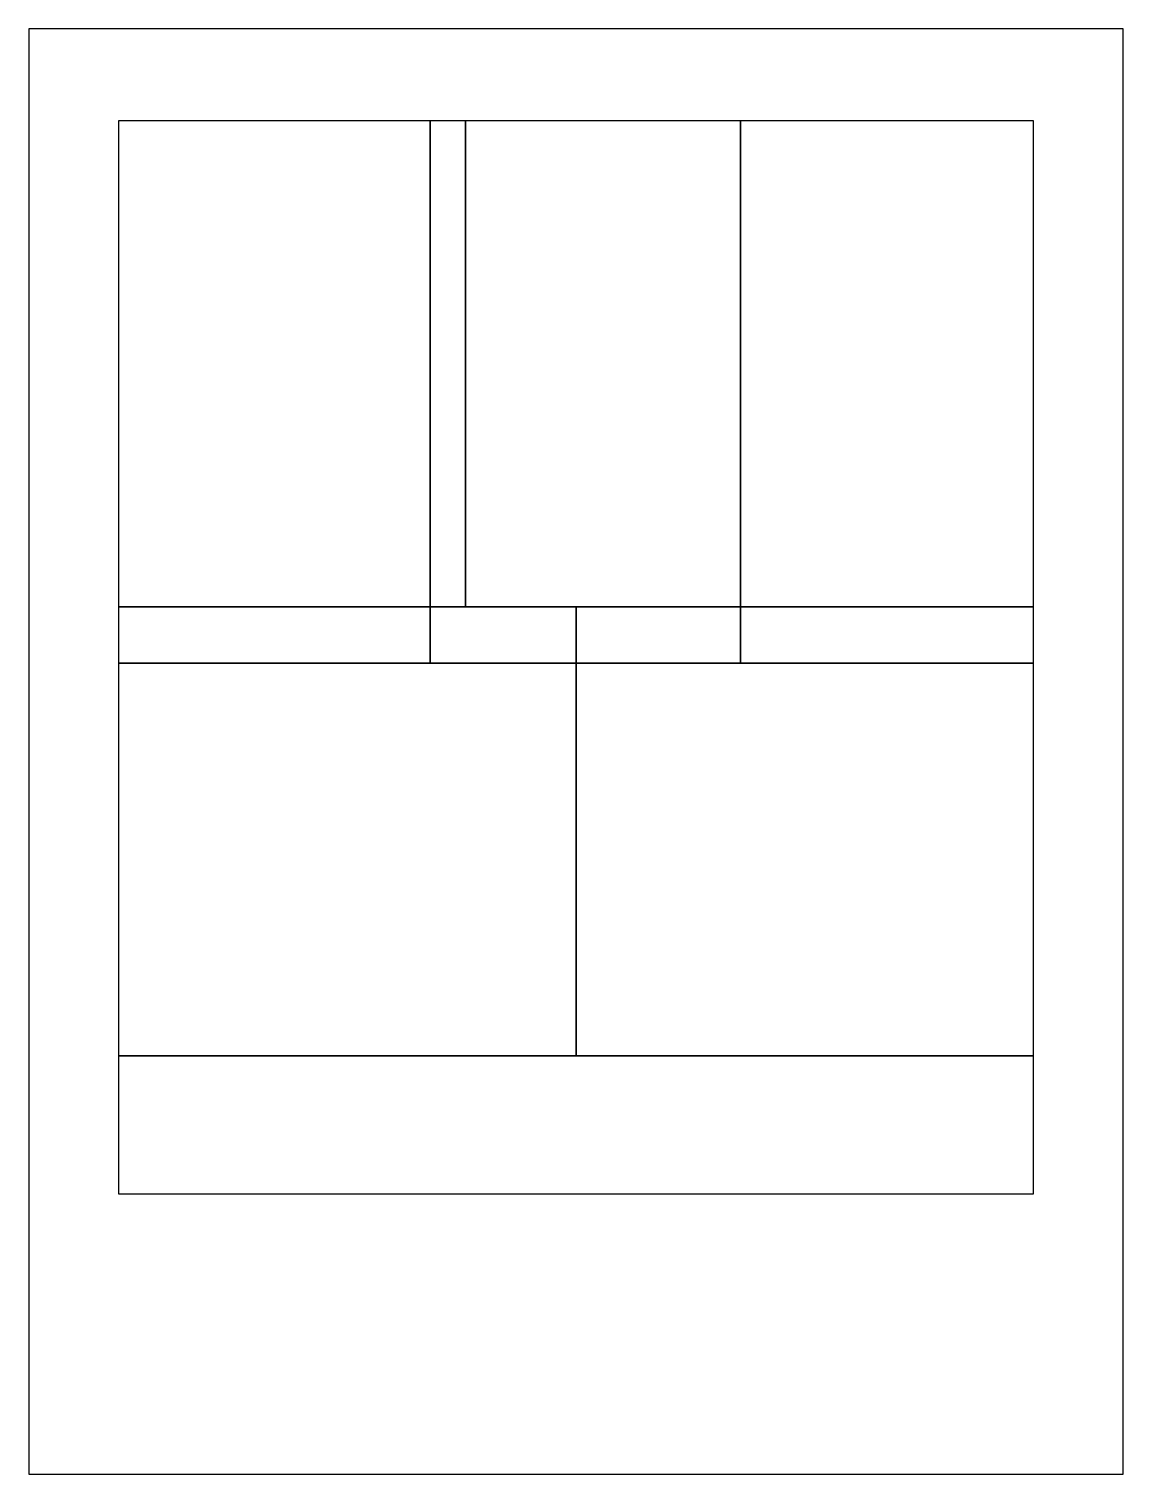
# Model space of a CAD drawing. Header units: metres. Extents: x -4.8 to 4.8, y -6.3 to 6.3.
import ezdxf

# ---------------------------------------------------------------- set-up
doc = ezdxf.new("R2010")
doc.units = ezdxf.units.M

msp = doc.modelspace()

# ---------------------------------------------------------------- linework, layer by layer
at = {"layer": 'FLOOR_1_WALLS', "color": 5}
for p, q in [((-1.27, 5.49), (-3.98, 5.49)), ((-3.98, 5.49), (-3.98, 0.77)), ((-1.27, 0.77), (-1.27, 5.49)), ((1.43, 5.49), (-1.27, 5.49)), ((-1.27, 5.49), (-1.27, 0.77)), ((1.43, 0.77), (1.43, 5.49)), ((3.98, 5.49), (1.43, 5.49)), ((1.43, 5.49), (1.43, 0.77)), ((3.98, 0.77), (3.98, 5.49)), ((3.98, 0.77), (-3.98, 0.77)), ((-3.98, 0.77), (-3.98, -2.65)), ((-3.98, 0.77), (-1.27, 0.77)), ((-1.27, 0.77), (1.43, 0.77)), ((1.43, 0.77), (3.98, 0.77)), ((3.98, -2.65), (3.98, 0.77)), ((-3.98, -2.65), (3.98, -2.65))]:
    msp.add_line(p, q, dxfattribs=at)
at = {"layer": 'FLOOR_2_WALLS', "color": 5}
for p, q in [((-0.96, 5.49), (-3.98, 5.49)), ((-3.98, 5.49), (-3.98, 1.26)), ((-0.96, 1.26), (-0.96, 5.49)), ((1.43, 5.49), (-0.96, 5.49)), ((-0.96, 5.49), (-0.96, 1.26)), ((1.43, 1.26), (1.43, 5.49)), ((3.98, 5.49), (1.43, 5.49)), ((1.43, 5.49), (1.43, 1.26)), ((3.98, 1.26), (3.98, 5.49)), ((0, 1.26), (-3.98, 1.26)), ((-3.98, 1.26), (-3.98, -2.65)), ((-3.98, 1.26), (-0.96, 1.26)), ((-0.96, 1.26), (1.43, 1.26)), ((0, -2.65), (0, 1.26)), ((3.98, 1.26), (0, 1.26)), ((0, 1.26), (0, -2.65)), ((1.43, 1.26), (3.98, 1.26)), ((3.98, -2.65), (3.98, 1.26)), ((-3.98, -2.65), (0, -2.65)), ((3.98, -2.65), (-3.98, -2.65)), ((-3.98, -2.65), (-3.98, -3.85)), ((0, -2.65), (3.98, -2.65)), ((3.98, -3.85), (3.98, -2.65)), ((-3.98, -3.85), (3.98, -3.85))]:
    msp.add_line(p, q, dxfattribs=at)
at = {"layer": 'FLOOR_3_WALLS', "color": 5}
for p, q in [((-0.96, 5.49), (-3.98, 5.49)), ((-3.98, 5.49), (-3.98, 1.26)), ((-0.96, 1.26), (-0.96, 5.49)), ((1.43, 5.49), (-0.96, 5.49)), ((-0.96, 5.49), (-0.96, 1.26)), ((1.43, 1.26), (1.43, 5.49)), ((3.98, 5.49), (1.43, 5.49)), ((1.43, 5.49), (1.43, 1.26)), ((3.98, 1.26), (3.98, 5.49)), ((0, 1.26), (-3.98, 1.26)), ((-3.98, 1.26), (-3.98, -2.65)), ((-3.98, 1.26), (-0.96, 1.26)), ((-0.96, 1.26), (1.43, 1.26)), ((0, -2.65), (0, 1.26)), ((3.98, 1.26), (0, 1.26)), ((0, 1.26), (0, -2.65)), ((1.43, 1.26), (3.98, 1.26)), ((3.98, -2.65), (3.98, 1.26)), ((-3.98, -2.65), (0, -2.65)), ((3.98, -2.65), (-3.98, -2.65)), ((-3.98, -2.65), (-3.98, -3.85)), ((0, -2.65), (3.98, -2.65)), ((3.98, -3.85), (3.98, -2.65)), ((-3.98, -3.85), (3.98, -3.85))]:
    msp.add_line(p, q, dxfattribs=at)
at = {"layer": 'LOT_BOUNDARY', "color": 3}
for p, q in [((4.76, 6.29), (-4.76, 6.29)), ((-4.76, 6.29), (-4.76, -6.29)), ((4.76, -6.29), (4.76, 6.29)), ((-4.76, -6.29), (4.76, -6.29))]:
    msp.add_line(p, q, dxfattribs=at)

doc.saveas('drawing.dxf')
